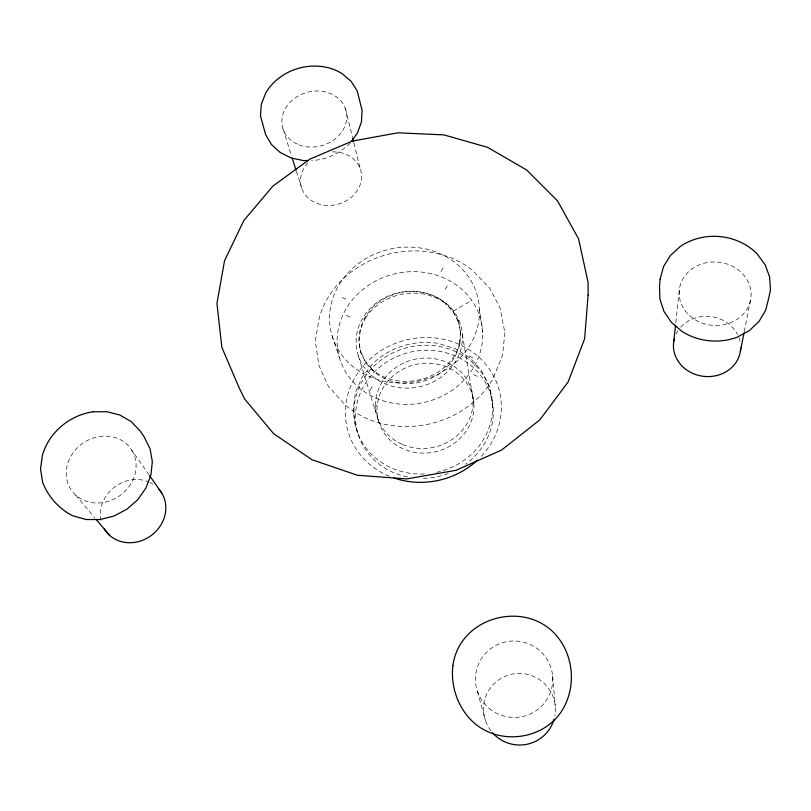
<?xml version="1.0" encoding="UTF-8"?>
<svg xmlns="http://www.w3.org/2000/svg" width="811" height="811" viewBox="0 0 811 811"><rect width="100%" height="100%" fill="white"/><g stroke="black" fill="none" stroke-linecap="round" stroke-linejoin="round"><path stroke-width="0.61" stroke-dasharray="4.05 3.04" d="M675.796 322.788L679.537 288.331M744.265 331.638L750.824 298.59A36.019 31.73 5.4 0 0 701.353 264.082A36.019 31.73 5.4 0 0 693.243 318.47A36.019 31.73 5.4 0 0 750.824 298.59M374.479 408.592L377.287 403.827M370.13 390.182L373.019 385.326M445.28 289.304L447.946 284.823M441.002 271.472L443.739 266.89M350.281 143.02C340.073 153.178 326.204 160.193 311.657 160.426M453.602 310.988C439.592 292.994 414.279 287.256 393.051 294.19A53.455 48.214 -13.4 0 0 360.307 360.662A53.455 48.214 -13.4 0 0 434.463 381.241A53.455 48.214 -13.4 0 0 453.602 310.988L471.718 300.344M342.181 297.505L347.118 299.776M346.419 315.449L351.244 317.679M469.234 356.201L474.425 358.604M473.665 374.631L478.733 376.993M75.605 495.034L94.907 517.935M131.757 450.166A36.242 32.065 -34.6 0 1 100.503 502.891A36.242 32.065 -34.6 0 1 71.236 455.67A36.242 32.065 -34.6 0 1 131.757 450.166L148.829 474.557M357.884 433.338L355.532 426.535L353.13 409.95L355.421 392.636L362.213 376.993L373.263 363.125C390.547 346.855 415.029 339.545 438.427 343.428L455.417 348.791L469.985 357.955L481.43 370.414L489.266 385.995L493.281 409.575M332.013 335.572L339.545 358.026M283.1 129.101L291.453 155.631M296.39 171.303L301.702 188.182M358.411 355.999L379.203 423.16M477.456 691.418L485.424 720.614M345.425 108.542L352.38 136.816M353.89 142.969L360.236 168.779M462.351 334.365L473.857 403.543A48.68 44.757 -13.3 0 1 404.03 449.203A48.68 44.757 -13.3 0 1 398.556 371.712A48.68 44.757 -13.3 0 1 473.857 403.543M479.443 309.386A75.372 67.495 -13.3 0 1 369.208 376.466A75.372 67.495 -13.3 0 1 364.869 259.206A75.372 67.495 -13.3 0 1 479.443 309.386L482.687 332.672A73.172 65.965 -13.3 0 1 375.696 397.978A73.172 65.965 -13.3 0 1 371.377 283.414A73.172 65.965 -13.3 0 1 482.687 332.672M552.615 676.07L555.302 706.371M424.386 473.938A69.675 64.079 -13.5 0 1 360.763 383.938A69.675 64.079 -13.5 0 1 478.186 368.356A69.675 64.079 -13.5 0 1 436.642 472.316M389.381 476.26A78.343 72.057 -13.5 0 1 357.164 373.962A78.343 72.057 -13.5 0 1 471.485 351.285A78.343 72.057 -13.5 0 1 479.271 458.428M407.355 476.909A69.209 63.734 -13.5 0 1 363.206 387.009A69.209 63.734 -13.5 0 1 469.113 364.058A69.209 63.734 -13.5 0 1 465.413 464.328M448.25 473.533A69.209 63.734 -13.5 0 1 420.645 478.348M101.03 520.449A33.869 30.372 -35.9 0 1 113.743 487.685A33.869 30.372 -35.9 0 1 148.808 481.957M149.863 482.423A33.869 30.372 -35.9 0 1 152.884 484.086M332.328 151.9A30.848 26.459 -15.3 0 1 360.398 184.077A30.848 26.459 -15.3 0 1 315.834 202.892A30.848 26.459 -15.3 0 1 308.879 161.805M676.192 333.777A33.677 30.078 6.6 0 1 677.864 330.817M680.662 327.168A33.677 30.078 6.6 0 1 737.635 334.649M739.003 337.812A33.677 30.078 6.6 0 1 739.987 341.107M490.979 730.934A36.019 35.755 25.6 0 1 510.91 674.397A36.019 35.755 25.6 0 1 554.866 715.728M504.858 332.662L502.567 355.309L492.997 378.696C464.024 429.009 389.239 442.918 344.969 404.77L328.262 386.087L318.946 365.568L315.286 341.076L319.443 316.807C338.481 254.634 422.399 230.425 472.762 270.57L489.854 288.371L500.154 308.251L504.858 332.662M460.506 332.682L459.138 344.847L459.979 342.779C450.328 379.193 400.33 393.73 372.016 369.38L373.567 370.739L365.355 361.442L360.206 350.453L360.692 352.866L358.908 340.904L360.591 328.83L365.589 317.446L364.798 319.108C381.444 291.98 421.882 284.418 446.8 304.53L445.198 303.294L453.572 312.316L459.016 323.153L458.387 320.781L460.506 332.682M399.782 292.568L387.405 296.917A50.971 45.943 -13.3 0 0 366.491 363.328A50.971 45.943 -13.3 0 0 440.079 373.151A50.971 45.943 -13.3 0 0 447.469 304.936C434.767 293.166 416.56 289.081 399.782 292.568M402.712 444.56A49.015 45.01 -13.3 0 0 473.036 398.617A49.015 45.01 -13.3 0 0 397.228 366.633A49.015 45.01 -13.3 0 0 402.712 444.56M299.066 144.845A32.835 27.655 -15.3 0 0 346.824 115.628A32.835 27.655 -15.3 0 0 297.14 96.631A32.835 27.655 -15.3 0 0 299.066 144.845M489.124 708.358A38.685 38.229 6 0 0 552.149 686.065A38.685 38.229 6 0 0 500.965 643.214A38.685 38.229 6 0 0 489.124 708.358"/><path stroke-width="1.22" d="M673.789 341.249L675.533 325.252M740.382 351.224L744.022 332.865M351.68 141.043L357.499 132.832L361.453 121.903L362.061 110.255L357.175 90.862L351.214 81.435L342.201 73.669C317 58.047 280.596 67.455 265.724 92.991L261.345 104.143L260.463 115.801L265.613 134.636L271.543 144.622L280.069 152.397L291.149 157.963L303.426 160.608L308.129 160.497M93.001 411.816C69.614 415.202 48.984 432.385 42.395 455.214L40.55 468.839L42.598 482.18C48.011 496.555 59.021 508.832 72.726 515.786L86.088 519.516L100.057 519.537L114.098 515.978L126.881 509.227L137.728 499.708L145.99 487.928L150.937 474.952L152.326 461.621L150.065 448.838L144.257 437.058L140.262 431.087L131.139 421.538L119.906 415.039L106.981 411.735L93.224 411.816M96.519 519.851L109.384 535.118M149.538 475.581L161.622 492.855M292.213 158.044L296.005 170.097M352.684 138.052L353.586 141.732M477.426 460.192A78.343 72.057 -13.5 0 1 394.095 478.034M158.926 489.226A33.869 30.372 -35.9 0 1 151.008 535.655A33.869 30.372 -35.9 0 1 104.345 528.944M740.676 347.848A33.677 30.078 6.6 0 1 702.985 376.263A33.677 30.078 6.6 0 1 674.245 339.059M554.075 719.164A36.019 35.755 25.6 0 1 492.49 732.759M452.903 665.496C450.287 687.282 458.651 710.091 475.621 724.233L475.763 724.345C500.559 744.255 539.791 739.794 559.255 714.562L559.347 714.43C575.749 692.594 575.192 660.438 558.921 638.703L558.799 638.531C528.884 598.417 459.827 615.356 452.954 665.273L452.903 665.496M588.117 295.032L584.609 338.856L568.085 382.001L539.873 419.804L501.593 450.064L456.035 470.309L406.696 478.916L357.418 475.246L311.971 459.715L273.692 433.753L244.577 398.911L239.113 387.719L221.859 347.372L216.942 303.456L224.546 260.716L243.908 220.399L272.851 186.145L309.751 159.209L352.278 141.094L397.907 132.811L443.911 134.89L487.533 147.308L526.623 169.965L557.573 200.935L578.557 238.839L588.076 282.269L588.117 295.032M660.124 279.055L659.515 286.344L659.88 298.945L664.006 311.515L671.498 322.474L682.112 331.527C698.322 341.725 718.82 343.874 736.814 337.346L749.263 330.685L759.015 321.46L765.827 309.914L768.848 297.525L770.45 290.267L769.659 277.088L765.199 264.903L757.17 253.914C737.442 233.74 703.705 230.466 680.429 246.372L670.393 255.495L663.611 266.444L660.124 279.055"/></g></svg>
